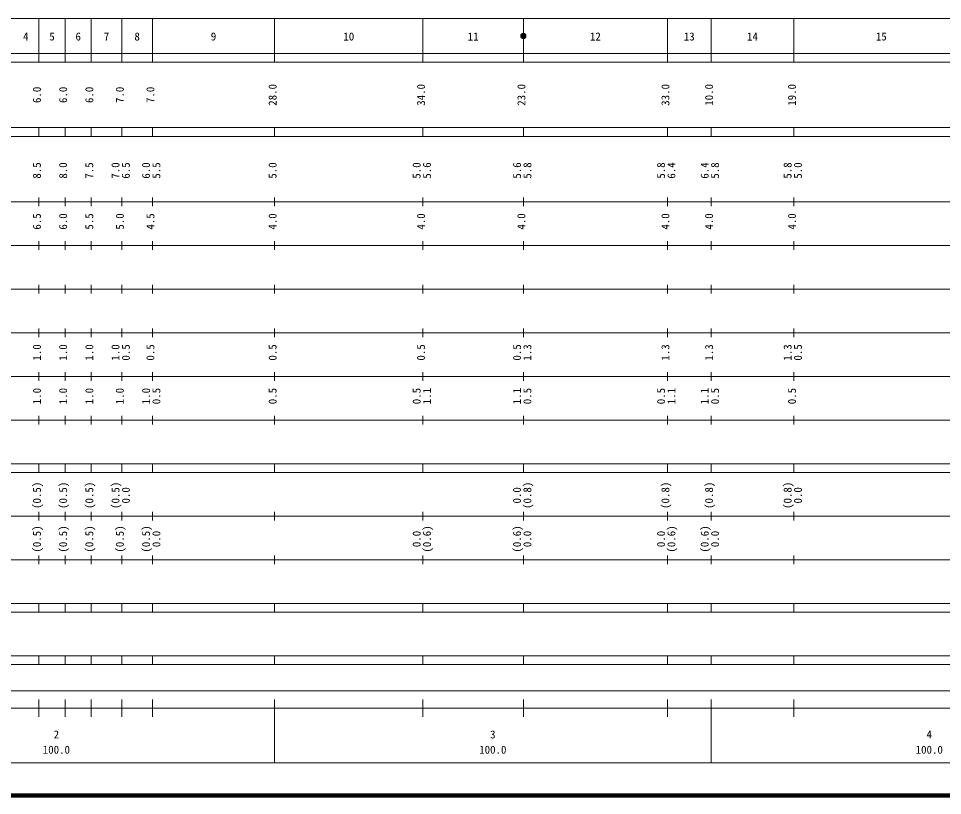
# Model space of a CAD drawing. Units: millimetres, scale not verified. Extents: x 40000 to 680000, y 20000 to 380000.
# Drawn here: x 209316 to 421034, y 20000 to 198000 of the extents above; entities that cross this region are included whole.
import ezdxf
from ezdxf.enums import TextEntityAlignment as Align

# ---------------------------------------------------------------- set-up
doc = ezdxf.new("R2010")
doc.units = ezdxf.units.MM
doc.header["$LTSCALE"] = 1000
doc.header["$PDMODE"] = 32
doc.header["$PDSIZE"] = 500
doc.layers.add('M-TTL', color=2, linetype='Continuous', lineweight=140)
doc.layers.add('M-TTL-BAND', color=7, linetype='Continuous', lineweight=13)
doc.styles.add('ＭＳ ゴシック', font='')
doc.styles.get('ＭＳ ゴシック').set_extended_font_data('MS Gothic')

# ---------------------------------------------------------------- blocks, each defined once
blk = doc.blocks.new('ﾌﾟﾛｯﾄﾏｰｸ-C5')
at = {"color": 7, "linetype": 'Continuous', "lineweight": 13}
for p, q in [((-9.98, 0.67), (-0.67, 9.98)), ((-9.97, -0.74), (0.74, 9.97)), ((-9.8, -1.98), (1.98, 9.8)), ((-9.72, 2.34), (-2.34, 9.72)), ((-9.51, -3.1), (3.1, 9.51)), ((-9.11, -4.12), (4.12, 9.11)), ((-8.88, 4.6), (-4.6, 8.88)), ((-8.63, -5.05), (5.05, 8.63)), ((-8.07, -5.91), (5.91, 8.07)), ((-7.44, -6.69), (6.69, 7.44)), ((-6.73, -7.4), (7.4, 6.73)), ((-5.96, -8.03), (8.03, 5.96)), ((-5.11, -8.6), (8.6, 5.11)), ((-4.18, -9.09), (9.09, 4.18)), ((-3.16, -9.49), (9.49, 3.16)), ((-2.05, -9.79), (9.79, 2.05)), ((-0.82, -9.97), (9.97, 0.82)), ((0.58, -9.98), (9.98, -0.58)), ((2.23, -9.75), (9.75, -2.23)), ((4.42, -8.97), (8.97, -4.42))]:
    blk.add_line(p, q, dxfattribs=at)
blk.add_circle((0, 0), 10, dxfattribs=at)
at = {"color": 7}
blk.add_point((0, 0), dxfattribs=at)

msp = doc.modelspace()

# ---------------------------------------------------------------- linework, layer by layer
at = {"layer": 'M-TTL'}
msp.add_line((40000, 20000), (679999.9, 20000), dxfattribs=at)
at = {"layer": 'M-TTL-BAND'}
for p, q in [((68000, 197999.9), (578999.9, 197999.9)), ((214000, 188000), (214000, 198000)), ((220000, 188000), (220000, 198000)), ((226000, 188000), (226000, 198000)), ((233000, 188000), (233000, 198000)), ((240000, 188000), (240000, 198000)), ((267999.9, 188000), (267999.9, 198000)), ((301999.9, 188000), (301999.9, 198000)), ((324999.9, 189999.9), (324999.9, 198000)), ((357999.9, 188000), (357999.9, 198000)), ((367999.9, 188000), (367999.9, 198000)), ((386999.9, 188000), (386999.9, 198000)), ((40000, 189999.9), (578999.9, 189999.9)), ((324999.9, 188000), (324999.9, 189999.9)), ((40000, 187999.9), (578999.9, 187999.9)), ((40000, 172999.9), (578999.9, 172999.9)), ((214000, 171000), (214000, 173000)), ((220000, 171000), (220000, 173000)), ((226000, 171000), (226000, 173000)), ((233000, 171000), (233000, 173000)), ((240000, 171000), (240000, 173000)), ((267999.9, 171000), (267999.9, 173000)), ((301999.9, 171000), (301999.9, 173000)), ((324999.9, 171000), (324999.9, 173000)), ((357999.9, 171000), (357999.9, 173000)), ((367999.9, 171000), (367999.9, 173000)), ((386999.9, 171000), (386999.9, 173000)), ((40000, 170999.9), (578999.9, 170999.9)), ((214000, 155000), (214000, 157000)), ((220000, 155000), (220000, 157000)), ((226000, 155000), (226000, 157000)), ((233000, 155000), (233000, 157000)), ((240000, 155000), (240000, 157000)), ((267999.9, 155000), (267999.9, 157000)), ((301999.9, 155000), (301999.9, 157000)), ((324999.9, 155000), (324999.9, 157000)), ((357999.9, 155000), (357999.9, 157000)), ((367999.9, 155000), (367999.9, 157000)), ((386999.9, 155000), (386999.9, 157000)), ((40000, 155999.9), (578999.9, 155999.9)), ((214000, 145000), (214000, 147000)), ((220000, 145000), (220000, 147000)), ((226000, 145000), (226000, 147000)), ((233000, 145000), (233000, 147000)), ((240000, 145000), (240000, 147000)), ((267999.9, 145000), (267999.9, 147000)), ((301999.9, 145000), (301999.9, 147000)), ((324999.9, 145000), (324999.9, 147000)), ((357999.9, 145000), (357999.9, 147000)), ((367999.9, 145000), (367999.9, 147000)), ((386999.9, 145000), (386999.9, 147000)), ((46000, 145999.9), (578999.9, 145999.9)), ((52000, 135999.9), (578999.9, 135999.9)), ((214000, 135000), (214000, 137000)), ((220000, 135000), (220000, 137000)), ((226000, 135000), (226000, 137000)), ((233000, 135000), (233000, 137000)), ((240000, 135000), (240000, 137000)), ((267999.9, 135000), (267999.9, 137000)), ((301999.9, 135000), (301999.9, 137000)), ((324999.9, 135000), (324999.9, 137000)), ((357999.9, 135000), (357999.9, 137000)), ((367999.9, 135000), (367999.9, 137000)), ((386999.9, 135000), (386999.9, 137000)), ((46000, 125999.9), (578999.9, 125999.9)), ((214000, 125000), (214000, 127000)), ((220000, 125000), (220000, 127000)), ((226000, 125000), (226000, 127000)), ((233000, 125000), (233000, 127000)), ((240000, 125000), (240000, 127000)), ((267999.9, 125000), (267999.9, 127000)), ((301999.9, 125000), (301999.9, 127000)), ((324999.9, 125000), (324999.9, 127000)), ((357999.9, 125000), (357999.9, 127000)), ((367999.9, 125000), (367999.9, 127000)), ((386999.9, 125000), (386999.9, 127000)), ((214000, 115000), (214000, 117000)), ((220000, 115000), (220000, 117000)), ((226000, 115000), (226000, 117000)), ((233000, 115000), (233000, 117000)), ((240000, 115000), (240000, 117000)), ((267999.9, 115000), (267999.9, 117000)), ((301999.9, 115000), (301999.9, 117000)), ((324999.9, 115000), (324999.9, 117000)), ((357999.9, 115000), (357999.9, 117000)), ((367999.9, 115000), (367999.9, 117000)), ((386999.9, 115000), (386999.9, 117000)), ((52000, 115999.9), (578999.9, 115999.9)), ((46000, 105999.9), (578999.9, 105999.9)), ((214000, 105000), (214000, 107000)), ((220000, 105000), (220000, 107000)), ((226000, 105000), (226000, 107000)), ((233000, 105000), (233000, 107000)), ((240000, 105000), (240000, 107000)), ((267999.9, 105000), (267999.9, 107000)), ((301999.9, 105000), (301999.9, 107000)), ((324999.9, 105000), (324999.9, 107000)), ((357999.9, 105000), (357999.9, 107000)), ((367999.9, 105000), (367999.9, 107000)), ((386999.9, 105000), (386999.9, 107000)), ((40000, 95999.9), (578999.9, 95999.9)), ((214000, 94000), (214000, 96000)), ((220000, 94000), (220000, 96000)), ((226000, 94000), (226000, 96000)), ((233000, 94000), (233000, 96000)), ((240000, 94000), (240000, 96000)), ((267999.9, 94000), (267999.9, 96000)), ((301999.9, 94000), (301999.9, 96000)), ((324999.9, 94000), (324999.9, 96000)), ((357999.9, 94000), (357999.9, 96000)), ((367999.9, 94000), (367999.9, 96000)), ((386999.9, 94000), (386999.9, 96000)), ((40000, 93999.9), (578999.9, 93999.9)), ((214000, 83000), (214000, 85000)), ((220000, 83000), (220000, 85000)), ((226000, 83000), (226000, 85000)), ((233000, 83000), (233000, 85000)), ((240000, 83000), (240000, 85000)), ((267999.9, 83000), (267999.9, 85000)), ((301999.9, 83000), (301999.9, 85000)), ((324999.9, 83000), (324999.9, 85000)), ((357999.9, 83000), (357999.9, 85000)), ((367999.9, 83000), (367999.9, 85000)), ((386999.9, 83000), (386999.9, 85000)), ((49000, 83999.9), (578999.9, 83999.9)), ((214000, 73000), (214000, 75000)), ((220000, 73000), (220000, 75000)), ((226000, 73000), (226000, 75000)), ((233000, 73000), (233000, 75000)), ((240000, 73000), (240000, 75000)), ((267999.9, 73000), (267999.9, 75000)), ((301999.9, 73000), (301999.9, 75000)), ((324999.9, 73000), (324999.9, 75000)), ((357999.9, 73000), (357999.9, 75000)), ((367999.9, 73000), (367999.9, 75000)), ((386999.9, 73000), (386999.9, 75000)), ((40000, 74000), (578999.9, 74000)), ((40000, 64000), (578999.9, 64000)), ((214000, 62000), (214000, 64000)), ((220000, 62000), (220000, 64000)), ((226000, 62000), (226000, 64000)), ((233000, 62000), (233000, 64000)), ((240000, 62000), (240000, 64000)), ((267999.9, 62000), (267999.9, 64000)), ((301999.9, 62000), (301999.9, 64000)), ((324999.9, 62000), (324999.9, 64000)), ((357999.9, 62000), (357999.9, 64000)), ((367999.9, 62000), (367999.9, 64000)), ((386999.9, 62000), (386999.9, 64000)), ((40000, 62000), (578999.9, 62000)), ((40000, 52000), (578999.9, 52000)), ((214000, 50000), (214000, 52000)), ((220000, 50000), (220000, 52000)), ((226000, 50000), (226000, 52000)), ((233000, 50000), (233000, 52000)), ((240000, 50000), (240000, 52000)), ((267999.9, 50000), (267999.9, 52000)), ((301999.9, 50000), (301999.9, 52000)), ((324999.9, 50000), (324999.9, 52000)), ((357999.9, 50000), (357999.9, 52000)), ((367999.9, 50000), (367999.9, 52000)), ((386999.9, 50000), (386999.9, 52000)), ((40000, 50000), (578999.9, 50000)), ((71000, 44000), (564999.9, 44000)), ((214000, 38000), (214000, 42000)), ((220000, 38000), (220000, 42000)), ((226000, 38000), (226000, 42000)), ((233000, 38000), (233000, 42000)), ((240000, 38000), (240000, 42000)), ((267999.9, 27500), (267999.9, 42000)), ((301999.9, 38000), (301999.9, 42000)), ((324999.9, 38000), (324999.9, 42000)), ((357999.9, 38000), (357999.9, 42000)), ((367999.9, 27500), (367999.9, 42000)), ((386999.9, 38000), (386999.9, 42000)), ((40000, 40000), (578999.9, 40000)), ((68000, 27500), (578999.9, 27500))]:
    msp.add_line(p, q, dxfattribs=at)

# ---------------------------------------------------------------- block references
at = {"layer": 'M-TTL-BAND', "xscale": 59.99999, "yscale": 59.99999}
msp.add_blockref('ﾌﾟﾛｯﾄﾏｰｸ-C5', (324999.9, 193999.9), dxfattribs=at)

# ---------------------------------------------------------------- texts
at = {"layer": 'M-TTL-BAND', "style": 'ＭＳ ゴシック'}
for s, p in [('4', (211000, 192405)), ('5', (217000, 192405)), ('6', (223000, 192405)), ('7', (229500, 192405)), ('8', (236500, 192405)), ('9', (253999.9, 192405)), ('10', (284999.9, 192405)), ('11', (313499.9, 192405)), ('12', (341499.9, 192405)), ('13', (362999.9, 192405)), ('14', (377499.9, 192405)), ('15', (406999.9, 192405)), ('2', (218000, 32523)), ('3', (317999.9, 32523)), ('4', (417999.9, 32523)), ('100.0', (218000, 29033)), ('100.0', (317999.9, 29033)), ('100.0', (417999.9, 29033))]:
    msp.add_text(s, height=1833, dxfattribs=at).set_placement(p, align=Align.BOTTOM_CENTER)
for s, p in [('6.0', (215000, 180500)), ('6.0', (221000, 180500)), ('6.0', (227000, 180500)), ('7.0', (234000, 180500)), ('7.0', (241000, 180500)), ('28.0', (268999.9, 180500)), ('34.0', (302999.9, 180500)), ('23.0', (325999.9, 180500)), ('33.0', (358999.9, 180500)), ('10.0', (368999.9, 180500)), ('19.0', (387999.9, 180500)), ('8.5', (215000, 163174)), ('8.0', (221000, 163174)), ('7.5', (227000, 163174)), ('7.0', (233000, 163174)), ('6.5', (235370, 163174)), ('6.0', (240000, 163174)), ('5.5', (242369.9, 163174)), ('5.0', (268999.9, 163174)), ('5.0', (301999.9, 163174)), ('5.6', (304369.9, 163174)), ('5.6', (324999.9, 163174)), ('5.8', (327369.9, 163174)), ('5.8', (357999.9, 163174)), ('6.4', (360369.9, 163174)), ('6.4', (367999.9, 163174)), ('5.8', (370369.9, 163174)), ('5.8', (386999.9, 163174)), ('5.0', (389369.9, 163174)), ('6.5', (215000, 151500)), ('6.0', (221000, 151500)), ('5.5', (227000, 151500)), ('5.0', (234000, 151500)), ('4.5', (241000, 151500)), ('4.0', (268999.9, 151500)), ('4.0', (302999.9, 151500)), ('4.0', (325999.9, 151500)), ('4.0', (358999.9, 151500)), ('4.0', (368999.9, 151500)), ('4.0', (387999.9, 151500)), ('1.0', (215000, 121500)), ('1.0', (221000, 121500)), ('1.0', (227000, 121500)), ('1.0', (233000, 121500)), ('0.5', (235370, 121500)), ('0.5', (241000, 121500)), ('0.5', (268999.9, 121500)), ('0.5', (302999.9, 121500)), ('0.5', (324999.9, 121500)), ('1.3', (327369.9, 121500)), ('1.3', (358999.9, 121500)), ('1.3', (368999.9, 121500)), ('1.3', (386999.9, 121500)), ('0.5', (389369.9, 121500)), ('1.0', (215000, 111500)), ('1.0', (221000, 111500)), ('1.0', (227000, 111500)), ('1.0', (234000, 111500)), ('1.0', (240000, 111500)), ('0.5', (242369.9, 111500)), ('0.5', (268999.9, 111500)), ('0.5', (301999.9, 111500)), ('1.1', (304369.9, 111500)), ('1.1', (324999.9, 111500)), ('0.5', (327369.9, 111500)), ('0.5', (357999.9, 111500)), ('1.1', (360369.9, 111500)), ('1.1', (367999.9, 111500)), ('0.5', (370369.9, 111500)), ('0.5', (387999.9, 111500)), ('(0.5)', (215000, 88764)), ('(0.5)', (221000, 88764)), ('(0.5)', (227000, 88764)), ('(0.5)', (233000, 88764)), ('(0.8)', (327369.9, 88764)), ('(0.8)', (358999.9, 88764)), ('(0.8)', (368999.9, 88764)), ('(0.8)', (386999.9, 88764)), ('0.0', (235370, 88764)), ('0.0', (324999.9, 88764)), ('0.0', (389369.9, 88764)), ('(0.5)', (215000, 78764)), ('(0.5)', (221000, 78764)), ('(0.5)', (227000, 78764)), ('(0.5)', (234000, 78764)), ('(0.5)', (240000, 78764)), ('0.0', (242369.9, 78764)), ('0.0', (301999.9, 78764)), ('(0.6)', (304369.9, 78764)), ('(0.6)', (324999.9, 78764)), ('0.0', (327369.9, 78764)), ('0.0', (357999.9, 78764)), ('(0.6)', (360369.9, 78764)), ('(0.6)', (367999.9, 78764)), ('0.0', (370369.9, 78764))]:
    msp.add_text(s, height=1833, rotation=90, dxfattribs=at).set_placement(p, align=Align.BOTTOM_CENTER)

doc.saveas('drawing.dxf')
